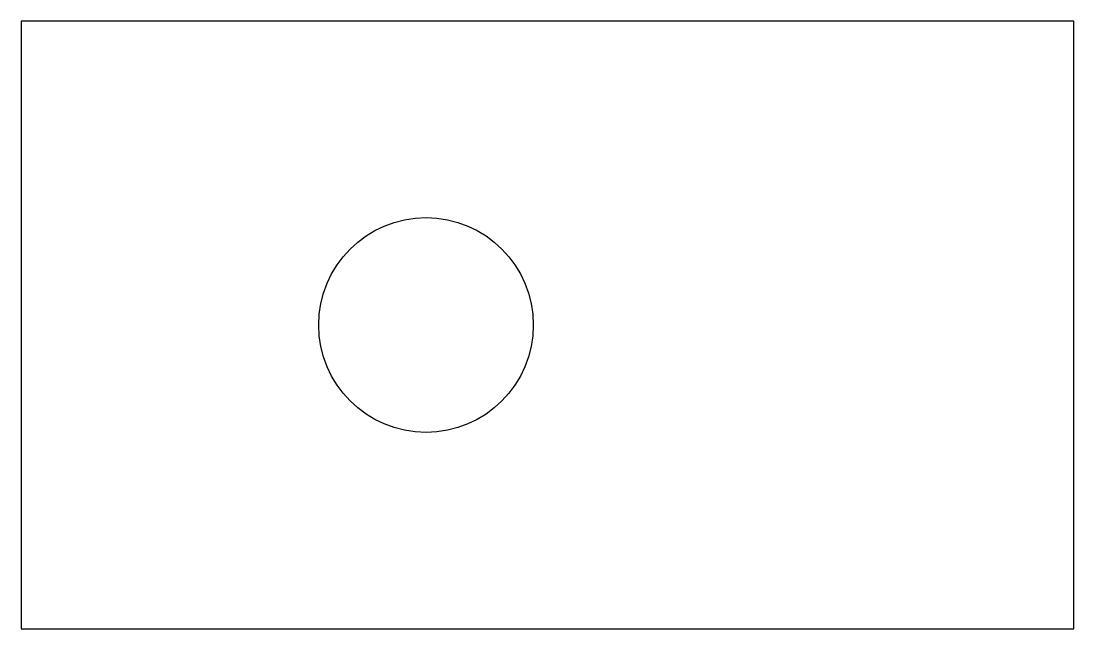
# Model space of a CAD drawing. Header units: millimetres. Extents: x -1.32 to 1.28, y -0.75 to 0.75.
import ezdxf

# ---------------------------------------------------------------- set-up
doc = ezdxf.new("R2010")
doc.units = ezdxf.units.MM

msp = doc.modelspace()

# ---------------------------------------------------------------- linework, layer by layer
for p, q in [((-1.318, 0.75), (-1.318, -0.75)), ((1.282, 0.75), (-1.318, 0.75)), ((1.282, -0.75), (1.282, 0.75)), ((-1.318, -0.75), (1.282, -0.75))]:
    msp.add_line(p, q)
msp.add_circle((-0.318, 0), 0.265)

doc.saveas('drawing.dxf')
